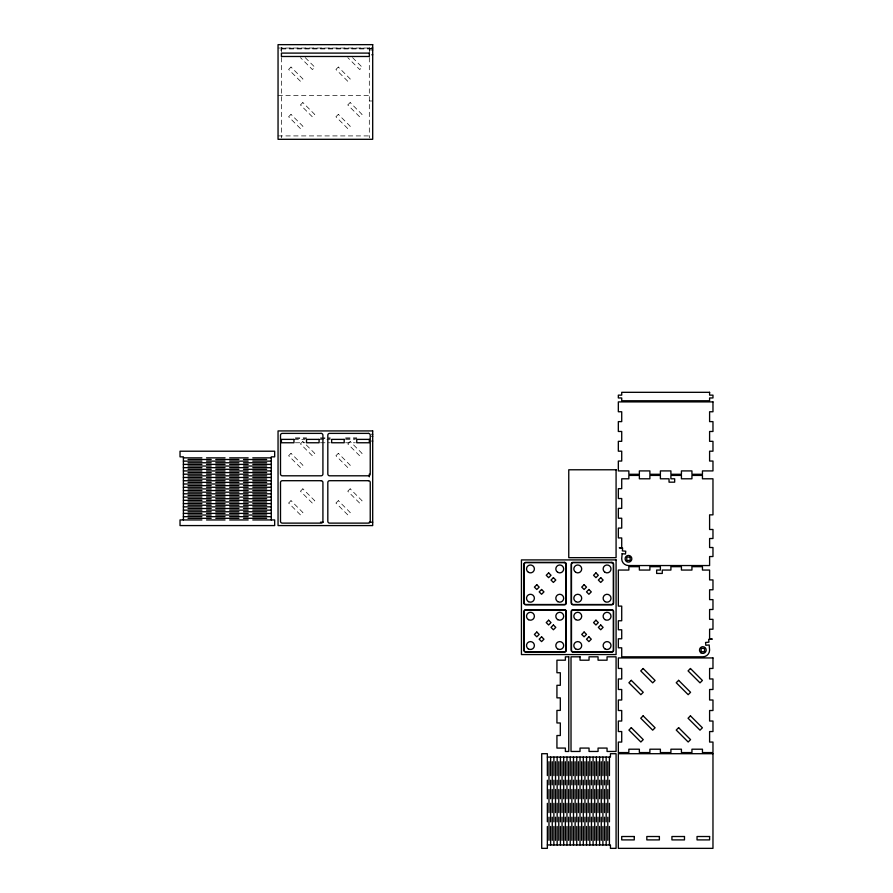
<?xml version="1.0" encoding="UTF-8"?>
<svg xmlns="http://www.w3.org/2000/svg" width="893" height="893" viewBox="0 0 893 893"><rect width="100%" height="100%" fill="white"/><g stroke="black" fill="none" stroke-linecap="round" stroke-linejoin="round"><path stroke-width="0.67" stroke-dasharray="4.46 3.35" d="M278.047 48.032L372.694 48.032M281.429 48.2L369.311 48.2M369.311 48.445L372.694 48.445M369.311 48.691L372.694 48.691M281.429 48.936L372.694 48.936M280.156 50.008L281.429 50.008M369.311 50.008L370.573 50.008M278.047 95.35L369.311 95.35M369.311 100.987L372.694 100.987M278.047 135.915L369.311 135.915M295.371 437.849L306.533 437.849M320.487 437.849L330.254 437.849M345.591 437.849L356.754 437.849M295.371 438.586L306.533 438.586M320.487 438.586L330.254 438.586M345.591 438.586L356.754 438.586M293.976 439.378L305.138 439.378M319.091 439.378L330.254 439.378M345.591 439.378L355.358 439.378M295.371 442.761L305.138 442.761M320.487 442.761L330.254 442.761M345.591 442.761L355.358 442.761M352.556 57.621L362.111 67.176L359.723 69.565L347.768 57.621M305.227 57.621L314.794 67.176L312.405 69.565L300.45 57.621M369.311 47.429L369.311 52.307M369.311 57.543L369.311 137.902M281.429 47.429L281.429 52.307M281.429 57.543L281.429 137.902M291.006 67.053L288.618 69.442L300.573 81.397L302.961 79.008L291.006 67.053M291.006 114.382L288.618 116.771L300.573 128.715L302.961 126.326L291.006 114.382M302.839 102.55L300.45 104.939L312.405 116.883L314.794 114.494L302.839 102.55M338.335 67.053L335.947 69.442L347.89 81.397L350.279 79.008L338.335 67.053M338.335 114.382L335.947 116.771L347.89 128.715L350.279 126.326L338.335 114.382M350.168 102.55L347.768 104.939L359.723 116.883L362.111 114.494L350.168 102.55M291.006 453.343L288.618 455.731L300.573 467.675L302.961 465.286L291.006 453.343M302.839 441.51L300.45 443.899L312.405 455.843L314.794 453.454L302.839 441.51M291.006 500.66L288.618 503.049L300.573 515.004L302.961 512.604L291.006 500.66M302.839 488.828L300.45 491.217L312.405 503.172L314.794 500.783L302.839 488.828M338.335 453.343L335.947 455.731L347.89 467.675L350.279 465.286L338.335 453.343M350.168 441.51L347.768 443.899L359.723 455.843L362.111 453.454L350.168 441.51M338.335 500.66L335.947 503.049L347.89 515.004L350.279 512.604L338.335 500.66M350.168 488.828L347.768 491.217L359.723 503.172L362.111 500.783L350.168 488.828"/><path stroke-width="1.34" d="M371.845 48.032L372.694 48.032M371.845 50.008L372.694 50.008M371.845 54.786L372.694 54.786M371.845 434.311L372.694 434.311M371.845 436.297L372.694 436.297M371.845 441.075L372.694 441.075M183.4 457.863L201.907 457.863M206.529 457.863L225.036 457.863M229.657 457.863L248.165 457.863M252.786 457.863L271.282 457.863M188.032 459.493L211.161 459.493M215.782 459.493L238.911 459.493M243.532 459.493L266.661 459.493M183.4 461.123L201.907 461.123M206.529 461.123L225.036 461.123M229.657 461.123L248.165 461.123M252.786 461.123L271.282 461.123M188.032 462.764L211.161 462.764M215.782 462.764L238.911 462.764M243.532 462.764L266.661 462.764M183.4 464.393L201.907 464.393M206.529 464.393L225.036 464.393M229.657 464.393L248.165 464.393M252.786 464.393L271.282 464.393M188.032 466.023L211.161 466.023M215.782 466.023L238.911 466.023M243.532 466.023L266.661 466.023M183.4 467.664L201.907 467.664M206.529 467.664L225.036 467.664M229.657 467.664L248.165 467.664M252.786 467.664L271.282 467.664M188.032 469.294L211.161 469.294M215.782 469.294L238.911 469.294M243.532 469.294L266.661 469.294M183.4 470.935L201.907 470.935M206.529 470.935L225.036 470.935M229.657 470.935L248.165 470.935M252.786 470.935L271.282 470.935M188.032 472.564L211.161 472.564M215.782 472.564L238.911 472.564M243.532 472.564L266.661 472.564M183.4 474.194L201.907 474.194M206.529 474.194L225.036 474.194M229.657 474.194L248.165 474.194M252.786 474.194L271.282 474.194M188.032 475.835L211.161 475.835M215.782 475.835L238.911 475.835M243.532 475.835L266.661 475.835M183.4 477.465L201.907 477.465M206.529 477.465L225.036 477.465M229.657 477.465L248.165 477.465M252.786 477.465L271.282 477.465M188.032 479.094L211.161 479.094M215.782 479.094L238.911 479.094M243.532 479.094L266.661 479.094M183.4 480.735L201.907 480.735M206.529 480.735L225.036 480.735M229.657 480.735L248.165 480.735M252.786 480.735L271.282 480.735M188.032 482.365L211.161 482.365M215.782 482.365L238.911 482.365M243.532 482.365L266.661 482.365M183.4 483.995L201.907 483.995M206.529 483.995L225.036 483.995M229.657 483.995L248.165 483.995M252.786 483.995L271.282 483.995M188.032 485.636L211.161 485.636M215.782 485.636L238.911 485.636M243.532 485.636L266.661 485.636M183.4 487.265L201.907 487.265M206.529 487.265L225.036 487.265M229.657 487.265L248.165 487.265M252.786 487.265L271.282 487.265M188.032 488.895L211.161 488.895M215.782 488.895L238.911 488.895M243.532 488.895L266.661 488.895M183.4 490.536L201.907 490.536M206.529 490.536L225.036 490.536M229.657 490.536L248.165 490.536M252.786 490.536L271.282 490.536M188.032 492.166L211.161 492.166M215.782 492.166L238.911 492.166M243.532 492.166L266.661 492.166M183.4 493.807L201.907 493.807M206.529 493.807L225.036 493.807M229.657 493.807L248.165 493.807M252.786 493.807L271.282 493.807M188.032 495.436L211.161 495.436M215.782 495.436L238.911 495.436M243.532 495.436L266.661 495.436M183.4 497.066L201.907 497.066M206.529 497.066L225.036 497.066M229.657 497.066L248.165 497.066M252.786 497.066L271.282 497.066M188.032 498.707L211.161 498.707M215.782 498.707L238.911 498.707M243.532 498.707L266.661 498.707M183.4 500.337L201.907 500.337M206.529 500.337L225.036 500.337M229.657 500.337L248.165 500.337M252.786 500.337L271.282 500.337M188.032 501.966L211.161 501.966M215.782 501.966L238.911 501.966M243.532 501.966L266.661 501.966M183.4 503.607L201.907 503.607M206.529 503.607L225.036 503.607M229.657 503.607L248.165 503.607M252.786 503.607L271.282 503.607M188.032 505.237L211.161 505.237M215.782 505.237L238.911 505.237M243.532 505.237L266.661 505.237M183.4 506.867L201.907 506.867M206.529 506.867L225.036 506.867M229.657 506.867L248.165 506.867M252.786 506.867L271.282 506.867M188.032 508.508L211.161 508.508M215.782 508.508L238.911 508.508M243.532 508.508L266.661 508.508M183.4 510.137L201.907 510.137M206.529 510.137L225.036 510.137M229.657 510.137L248.165 510.137M252.786 510.137L271.282 510.137M188.032 511.767L211.161 511.767M215.782 511.767L238.911 511.767M243.532 511.767L266.661 511.767M183.4 513.408L201.907 513.408M206.529 513.408L225.036 513.408M229.657 513.408L248.165 513.408M252.786 513.408L271.282 513.408M188.032 515.038L211.161 515.038M215.782 515.038L238.911 515.038M243.532 515.038L266.661 515.038M183.4 516.679L201.907 516.679M206.529 516.679L225.036 516.679M229.657 516.679L248.165 516.679M252.786 516.679L271.282 516.679M188.032 518.308L211.161 518.308M215.782 518.308L238.911 518.308M243.532 518.308L266.661 518.308M201.907 519.938L180.029 519.938L180.029 525.575L274.664 525.575L274.664 519.938L252.786 519.938M206.529 519.938L225.036 519.938M229.657 519.938L248.165 519.938M320.487 522.193L323.277 522.193M369.311 522.193L372.694 522.193M547.353 757.085L610.444 757.085L610.444 753.703L616.081 753.703L616.081 848.35L610.444 848.35L610.444 844.968L547.353 844.968M609.428 757.085L609.428 775.593M609.428 780.214L609.428 798.722M609.428 803.343L609.428 821.839M609.428 826.471L609.428 844.968M607.798 761.718L607.798 784.835M607.798 789.468L607.798 812.597M607.798 817.218L607.798 840.346M606.168 757.085L606.168 775.593M606.168 780.214L606.168 798.722M606.168 803.343L606.168 821.839M606.168 826.471L606.168 844.968M604.528 761.718L604.528 784.835M604.528 789.468L604.528 812.597M604.528 817.218L604.528 840.346M602.898 757.085L602.898 775.593M602.898 780.214L602.898 798.722M602.898 803.343L602.898 821.839M602.898 826.471L602.898 844.968M601.268 761.718L601.268 784.835M601.268 789.468L601.268 812.597M601.268 817.218L601.268 840.346M599.627 757.085L599.627 775.593M599.627 780.214L599.627 798.722M599.627 803.343L599.627 821.839M599.627 826.471L599.627 844.968M597.997 761.718L597.997 784.835M597.997 789.468L597.997 812.597M597.997 817.218L597.997 840.346M596.368 757.085L596.368 775.593M596.368 780.214L596.368 798.722M596.368 803.343L596.368 821.839M596.368 826.471L596.368 844.968M594.727 761.718L594.727 784.835M594.727 789.468L594.727 812.597M594.727 817.218L594.727 840.346M593.097 757.085L593.097 775.593M593.097 780.214L593.097 798.722M593.097 803.343L593.097 821.839M593.097 826.471L593.097 844.968M591.467 761.718L591.467 784.835M591.467 789.468L591.467 812.597M591.467 817.218L591.467 840.346M589.827 757.085L589.827 775.593M589.827 780.214L589.827 798.722M589.827 803.343L589.827 821.839M589.827 826.471L589.827 844.968M588.197 761.718L588.197 784.835M588.197 789.468L588.197 812.597M588.197 817.218L588.197 840.346M586.556 757.085L586.556 775.593M586.556 780.214L586.556 798.722M586.556 803.343L586.556 821.839M586.556 826.471L586.556 844.968M584.926 761.718L584.926 784.835M584.926 789.468L584.926 812.597M584.926 817.218L584.926 840.346M583.296 757.085L583.296 775.593M583.296 780.214L583.296 798.722M583.296 803.343L583.296 821.839M583.296 826.471L583.296 844.968M581.656 761.718L581.656 784.835M581.656 789.468L581.656 812.597M581.656 817.218L581.656 840.346M580.026 757.085L580.026 775.593M580.026 780.214L580.026 798.722M580.026 803.343L580.026 821.839M580.026 826.471L580.026 844.968M578.396 761.718L578.396 784.835M578.396 789.468L578.396 812.597M578.396 817.218L578.396 840.346M576.755 757.085L576.755 775.593M576.755 780.214L576.755 798.722M576.755 803.343L576.755 821.839M576.755 826.471L576.755 844.968M575.125 761.718L575.125 784.835M575.125 789.468L575.125 812.597M575.125 817.218L575.125 840.346M573.496 757.085L573.496 775.593M573.496 780.214L573.496 798.722M573.496 803.343L573.496 821.839M573.496 826.471L573.496 844.968M571.855 761.718L571.855 784.835M571.855 789.468L571.855 812.597M571.855 817.218L571.855 840.346M570.225 757.085L570.225 775.593M570.225 780.214L570.225 798.722M570.225 803.343L570.225 821.839M570.225 826.471L570.225 844.968M568.595 761.718L568.595 784.835M568.595 789.468L568.595 812.597M568.595 817.218L568.595 840.346M566.955 757.085L566.955 775.593M566.955 780.214L566.955 798.722M566.955 803.343L566.955 821.839M566.955 826.471L566.955 844.968M565.325 761.718L565.325 784.835M565.325 789.468L565.325 812.597M565.325 817.218L565.325 840.346M563.684 757.085L563.684 775.593M563.684 780.214L563.684 798.722M563.684 803.343L563.684 821.839M563.684 826.471L563.684 844.968M562.054 761.718L562.054 784.835M562.054 789.468L562.054 812.597M562.054 817.218L562.054 840.346M560.424 757.085L560.424 775.593M560.424 780.214L560.424 798.722M560.424 803.343L560.424 821.839M560.424 826.471L560.424 844.968M558.784 761.718L558.784 784.835M558.784 789.468L558.784 812.597M558.784 817.218L558.784 840.346M557.154 757.085L557.154 775.593M557.154 780.214L557.154 798.722M557.154 803.343L557.154 821.839M557.154 826.471L557.154 844.968M555.524 761.718L555.524 784.835M555.524 789.468L555.524 812.597M555.524 817.218L555.524 840.346M553.883 757.085L553.883 775.593M553.883 780.214L553.883 798.722M553.883 803.343L553.883 821.839M553.883 826.471L553.883 844.968M552.254 761.718L552.254 784.835M552.254 789.468L552.254 812.597M552.254 817.218L552.254 840.346M550.624 757.085L550.624 775.593M550.624 780.214L550.624 798.722M550.624 803.343L550.624 821.839M550.624 826.471L550.624 844.968M548.983 761.718L548.983 784.835M548.983 789.468L548.983 812.597M548.983 817.218L548.983 840.346M547.353 775.593L547.353 753.703L541.716 753.703L541.716 848.35L547.353 848.35L547.353 826.471M547.353 780.214L547.353 798.722M547.353 803.343L547.353 821.839M369.311 474.071L369.311 476.817M271.282 519.938L271.282 456.848L274.664 456.848L274.664 451.211L180.029 451.211L180.029 456.848L183.4 456.848L183.4 519.938M622.131 553.716L621.718 558.795A6.764 6.764 0 0 0 628.471 565.548L709.6 565.548L709.6 556.54L712.971 556.54L712.971 547.521L709.6 547.521L709.6 538.512L712.971 538.512L712.971 529.493L709.6 529.493L709.6 514.848L712.971 514.848L712.971 478.793L702.456 478.793L702.456 475.411L691.941 475.411L691.941 478.793L681.426 478.793L681.426 475.411L670.911 475.411L670.911 478.793L674.673 478.793L674.673 482.175L669.036 482.175L669.036 478.793L660.396 478.793L660.396 475.411L649.881 475.411L649.881 478.793L639.366 478.793L639.366 475.411L628.851 475.411L628.851 478.793L621.718 478.793L621.718 488.65L618.336 488.65L618.336 498.517L621.718 498.517L621.718 508.374L618.336 508.374L618.336 518.23L621.718 518.23L621.718 528.087L618.336 528.087L618.336 537.943L621.718 537.943L621.718 547.8L619.251 547.8L622.622 548.101L622.376 550.903L625.747 551.204L625.502 554.006L622.131 553.716M536.793 584.714L534.405 587.103L536.793 589.492L539.182 587.103L536.793 584.714M548.626 572.882L546.237 575.271L548.626 577.659L551.014 575.271L548.626 572.882M541.571 589.492L539.182 591.88L541.571 594.269L543.96 591.88L541.571 589.492M553.403 577.659L551.014 580.048L553.403 582.437L555.792 580.048L553.403 577.659M536.793 632.032L534.405 634.421L536.793 636.809L539.182 634.421L536.793 632.032M548.626 620.2L546.237 622.588L548.626 624.988L551.014 622.588L548.626 620.2M584.111 584.714L581.723 587.103L584.111 589.492L586.5 587.103L584.111 584.714M595.944 572.882L593.555 575.271L595.944 577.659L598.332 575.271L595.944 572.882M541.571 636.809L539.182 639.198L541.571 641.598L543.96 639.198L541.571 636.809M553.403 624.988L551.014 627.377L553.403 629.766L555.792 627.377L553.403 624.988M588.9 589.492L586.5 591.88L588.9 594.269L591.289 591.88L588.9 589.492M600.721 577.659L598.332 580.048L600.721 582.437L603.11 580.048L600.721 577.659M584.111 632.032L581.723 634.421L584.111 636.809L586.5 634.421L584.111 632.032M595.944 620.2L593.555 622.588L595.944 624.988L598.332 622.588L595.944 620.2M588.9 636.809L586.5 639.198L588.9 641.598L591.289 639.198L588.9 636.809M600.721 624.988L598.332 627.377L600.721 629.766L603.11 627.377L600.721 624.988M631.295 680.343L628.906 682.732L640.861 694.687L643.25 692.298L631.295 680.343M643.127 668.511L640.739 670.9L652.694 682.855L655.082 680.466L643.127 668.511M631.295 727.661L628.906 730.061L640.861 742.005L643.25 739.616L631.295 727.661M643.127 715.84L640.739 718.229L652.694 730.173L655.082 727.784L643.127 715.84M678.624 680.343L676.235 682.732L688.179 694.687L690.568 692.298L678.624 680.343M690.445 668.511L688.056 670.9L700.012 682.855L702.4 680.466L690.445 668.511M678.624 727.661L676.235 730.061L688.179 742.005L690.568 739.616L678.624 727.661M690.445 715.84L688.056 718.229L700.012 730.173L702.4 727.784L690.445 715.84M712.056 639.064L708.685 639.366L708.93 642.167L705.559 642.458L705.805 645.271L709.176 644.969L709.6 650.048A6.764 6.764 0 0 1 702.836 656.813L621.718 656.813L621.718 647.793L618.336 647.793L618.336 638.785L621.718 638.785L621.718 629.777L618.336 629.777L618.336 620.758L621.718 620.758L621.718 606.113L618.336 606.113L618.336 570.058L628.851 570.058L628.851 566.675L639.366 566.675L639.366 570.058L649.881 570.058L649.881 566.675L660.396 566.675L660.396 570.058L656.645 570.058L656.645 573.44L662.271 573.44L662.271 570.058L670.911 570.058L670.911 566.675L681.426 566.675L681.426 570.058L691.941 570.058L691.941 566.675L702.456 566.675L702.456 570.058L709.6 570.058L709.6 579.914L712.971 579.914L712.971 589.771L709.6 589.771L709.6 599.627L712.971 599.627L712.971 609.495L709.6 609.495L709.6 619.351L712.971 619.351L712.971 629.208L709.6 629.208L709.6 639.064L712.056 639.064M372.694 44.65L278.047 44.65L278.047 139.297L372.694 139.297L372.694 44.65M369.311 53.1L281.429 53.1L281.429 56.482L369.311 56.482L369.311 53.1M709.6 392.317L621.718 392.317L621.718 395.141L618.336 395.141L618.336 397.954L621.718 397.954L621.718 400.767L709.6 400.767L709.6 397.954L712.971 397.954L712.971 395.141L709.6 395.141L709.6 392.317M712.971 401.895L618.336 401.895L618.336 411.751L621.718 411.751L621.718 421.619L618.336 421.619L618.336 431.475L621.718 431.475L621.718 441.332L618.336 441.332L618.336 451.188L621.718 451.188L621.718 461.045L618.336 461.045L618.336 470.912L628.851 470.912L628.851 474.283L639.366 474.283L639.366 470.912L649.881 470.912L649.881 474.283L660.396 474.283L660.396 470.912L670.911 470.912L670.911 474.283L681.426 474.283L681.426 470.912L691.941 470.912L691.941 474.283L702.456 474.283L702.456 470.912L712.971 470.912L712.971 461.045L709.6 461.045L709.6 451.188L712.971 451.188L712.971 441.332L709.6 441.332L709.6 431.475L712.971 431.475L712.971 421.619L709.6 421.619L709.6 411.751L712.971 411.751L712.971 401.895M372.694 430.928L278.047 430.928L278.047 525.575L372.694 525.575L372.694 430.928M321.112 433.384L282.3 433.384A1.797 1.797 0 0 0 280.502 435.181L280.502 474.004A1.797 1.797 0 0 0 282.3 475.802L321.112 475.802A1.797 1.797 0 0 0 322.92 474.004L322.92 435.181A1.797 1.797 0 0 0 321.112 433.384M368.441 433.384L329.617 433.384A1.797 1.797 0 0 0 327.82 435.181L327.82 474.004A1.797 1.797 0 0 0 329.617 475.802L368.441 475.802A1.797 1.797 0 0 0 370.238 474.004L370.238 435.181A1.797 1.797 0 0 0 368.441 433.384M293.976 439.378L281.429 439.378L281.429 442.761L293.976 442.761L293.976 439.378M319.091 439.378L306.533 439.378L306.533 442.761L319.091 442.761L319.091 439.378M344.196 439.378L331.649 439.378L331.649 442.761L344.196 442.761L344.196 439.378M369.311 439.378L356.754 439.378L356.754 442.761L369.311 442.761L369.311 439.378M616.081 469.785L568.763 469.785L568.763 557.667L616.081 557.667L616.081 469.785M321.112 480.702L282.3 480.702A1.797 1.797 0 0 0 280.502 482.51L280.502 521.322A1.797 1.797 0 0 0 282.3 523.119L321.112 523.119A1.797 1.797 0 0 0 322.92 521.322L322.92 482.51A1.797 1.797 0 0 0 321.112 480.702M368.441 480.702L329.617 480.702A1.797 1.797 0 0 0 327.82 482.51L327.82 521.322A1.797 1.797 0 0 0 329.617 523.119L368.441 523.119A1.797 1.797 0 0 0 370.238 521.322L370.238 482.51A1.797 1.797 0 0 0 368.441 480.702M630.168 557.098L626.786 557.098L626.786 560.48L630.168 560.48L630.168 557.098M616.081 559.911L521.434 559.911L521.434 654.558L616.081 654.558L616.081 559.911M564.51 562.367L525.687 562.367A1.797 1.797 0 0 0 523.89 564.175L523.89 602.987A1.797 1.797 0 0 0 525.687 604.784L564.51 604.784A1.797 1.797 0 0 0 566.307 602.987L566.307 564.175A1.797 1.797 0 0 0 564.51 562.367M611.828 562.367L573.016 562.367A1.797 1.797 0 0 0 571.207 564.175L571.207 602.987A1.797 1.797 0 0 0 573.016 604.784L611.828 604.784A1.797 1.797 0 0 0 613.625 602.987L613.625 564.175A1.797 1.797 0 0 0 611.828 562.367M564.22 562.646L525.977 562.646A1.797 1.797 0 0 0 524.169 564.454L524.169 602.708A1.797 1.797 0 0 0 525.977 604.505L564.22 604.505A1.797 1.797 0 0 0 566.028 602.708L566.028 564.454A1.797 1.797 0 0 0 564.22 562.646M611.549 562.646L573.295 562.646A1.797 1.797 0 0 0 571.487 564.454L571.487 602.708A1.797 1.797 0 0 0 573.295 604.505L611.549 604.505A1.797 1.797 0 0 0 613.346 602.708L613.346 564.454A1.797 1.797 0 0 0 611.549 562.646M564.51 609.685L525.687 609.685A1.797 1.797 0 0 0 523.89 611.493L523.89 650.305A1.797 1.797 0 0 0 525.687 652.113L564.51 652.113A1.797 1.797 0 0 0 566.307 650.305L566.307 611.493A1.797 1.797 0 0 0 564.51 609.685M611.828 609.685L573.016 609.685A1.797 1.797 0 0 0 571.207 611.493L571.207 650.305A1.797 1.797 0 0 0 573.016 652.113L611.828 652.113A1.797 1.797 0 0 0 613.625 650.305L613.625 611.493A1.797 1.797 0 0 0 611.828 609.685M564.22 609.975L525.977 609.975A1.797 1.797 0 0 0 524.169 611.772L524.169 650.026A1.797 1.797 0 0 0 525.977 651.823L564.22 651.823A1.797 1.797 0 0 0 566.028 650.026L566.028 611.772A1.797 1.797 0 0 0 564.22 609.975M611.549 609.975L573.295 609.975A1.797 1.797 0 0 0 571.487 611.772L571.487 650.026A1.797 1.797 0 0 0 573.295 651.823L611.549 651.823A1.797 1.797 0 0 0 613.346 650.026L613.346 611.772A1.797 1.797 0 0 0 611.549 609.975M704.521 648.363L701.15 648.363L701.15 651.745L704.521 651.745L704.521 648.363M568.763 656.813L565.381 656.813L565.381 660.195L556.931 660.195L556.931 672.742L560.313 672.742L560.313 685.299L556.931 685.299L556.931 697.857L560.313 697.857L560.313 710.415L556.931 710.415L556.931 722.962L560.313 722.962L560.313 735.519L556.931 735.519L556.931 748.077L565.381 748.077L565.381 751.46L568.763 751.46L568.763 656.813M580.026 656.813L571.018 656.813L571.018 751.46L580.026 751.46L580.026 748.077L589.045 748.077L589.045 751.46L598.053 751.46L598.053 748.077L607.061 748.077L607.061 751.46L616.081 751.46L616.081 656.813L607.061 656.813L607.061 660.195L598.053 660.195L598.053 656.813L589.045 656.813L589.045 660.195L580.026 660.195L580.026 656.813M712.971 657.94L618.336 657.94L618.336 668.455L621.718 668.455L621.718 678.97L618.336 678.97L618.336 689.485L621.718 689.485L621.718 700L618.336 700L618.336 710.515L621.718 710.515L621.718 721.031L618.336 721.031L618.336 731.546L621.718 731.546L621.718 742.061L618.336 742.061L618.336 752.576L628.851 752.576L628.851 749.205L639.366 749.205L639.366 752.576L649.881 752.576L649.881 749.205L660.396 749.205L660.396 752.576L670.911 752.576L670.911 749.205L681.426 749.205L681.426 752.576L691.941 752.576L691.941 749.205L702.456 749.205L702.456 752.576L712.971 752.576L712.971 742.061L709.6 742.061L709.6 731.546L712.971 731.546L712.971 721.031L709.6 721.031L709.6 710.515L712.971 710.515L712.971 700L709.6 700L709.6 689.485L712.971 689.485L712.971 678.97L709.6 678.97L709.6 668.455L712.971 668.455L712.971 657.94M712.971 753.703L618.336 753.703L618.336 848.35L712.971 848.35L712.971 753.703M634.264 836.518L621.718 836.518L621.718 839.9L634.264 839.9L634.264 836.518M659.38 836.518L646.822 836.518L646.822 839.9L659.38 839.9L659.38 836.518M684.485 836.518L671.927 836.518L671.927 839.9L684.485 839.9L684.485 836.518M709.6 836.518L697.042 836.518L697.042 839.9L709.6 839.9L709.6 836.518M605.097 572.335A3.94 3.94 0 0 0 611.013 568.919A3.94 3.94 0 0 0 605.097 565.515A3.94 3.94 0 0 0 605.097 572.335M557.779 572.335A3.94 3.94 0 0 0 563.695 568.919A3.94 3.94 0 0 0 557.779 565.515A3.94 3.94 0 0 0 557.779 572.335M605.097 619.664A3.94 3.94 0 0 0 611.013 616.248A3.94 3.94 0 0 0 605.097 612.832A3.94 3.94 0 0 0 605.097 619.664M557.779 619.664A3.94 3.94 0 0 0 563.695 616.248A3.94 3.94 0 0 0 557.779 612.832A3.94 3.94 0 0 0 557.779 619.664M605.097 601.648A3.94 3.94 0 0 0 611.013 598.232A3.94 3.94 0 0 0 605.097 594.816A3.94 3.94 0 0 0 605.097 601.648M557.779 601.648A3.94 3.94 0 0 0 563.695 598.232A3.94 3.94 0 0 0 557.779 594.816A3.94 3.94 0 0 0 557.779 601.648M604.862 648.82A3.94 3.94 0 0 0 611.002 645.829A3.94 3.94 0 0 0 605.354 642A3.94 3.94 0 0 0 604.862 648.82M557.545 648.82A3.94 3.94 0 0 0 563.684 645.829A3.94 3.94 0 0 0 558.025 642A3.94 3.94 0 0 0 557.545 648.82M575.795 572.335A3.94 3.94 0 0 0 581.711 568.919A3.94 3.94 0 0 0 575.795 565.515A3.94 3.94 0 0 0 575.795 572.335M528.477 572.335A3.94 3.94 0 0 0 534.394 568.919A3.94 3.94 0 0 0 528.477 565.515A3.94 3.94 0 0 0 528.477 572.335M575.795 619.664A3.94 3.94 0 0 0 581.711 616.248A3.94 3.94 0 0 0 575.795 612.832A3.94 3.94 0 0 0 575.795 619.664M528.477 619.664A3.94 3.94 0 0 0 534.394 616.248A3.94 3.94 0 0 0 528.477 612.832A3.94 3.94 0 0 0 528.477 619.664M575.795 601.648A3.94 3.94 0 0 0 581.711 598.232A3.94 3.94 0 0 0 575.795 594.816A3.94 3.94 0 0 0 575.795 601.648M528.477 601.648A3.94 3.94 0 0 0 534.394 598.232A3.94 3.94 0 0 0 528.477 594.816A3.94 3.94 0 0 0 528.477 601.648M575.561 648.82A3.94 3.94 0 0 0 581.7 645.829A3.94 3.94 0 0 0 576.041 642A3.94 3.94 0 0 0 575.561 648.82M528.232 648.82A3.94 3.94 0 0 0 534.382 645.829A3.94 3.94 0 0 0 528.723 642A3.94 3.94 0 0 0 528.232 648.82M626.495 561.518A3.371 3.371 0 0 0 631.82 559.141A3.371 3.371 0 0 0 627.098 555.714A3.371 3.371 0 0 0 626.495 561.518M700.86 652.772A3.371 3.371 0 0 0 706.184 650.394A3.371 3.371 0 0 0 701.463 646.979A3.371 3.371 0 0 0 700.86 652.772"/></g></svg>
